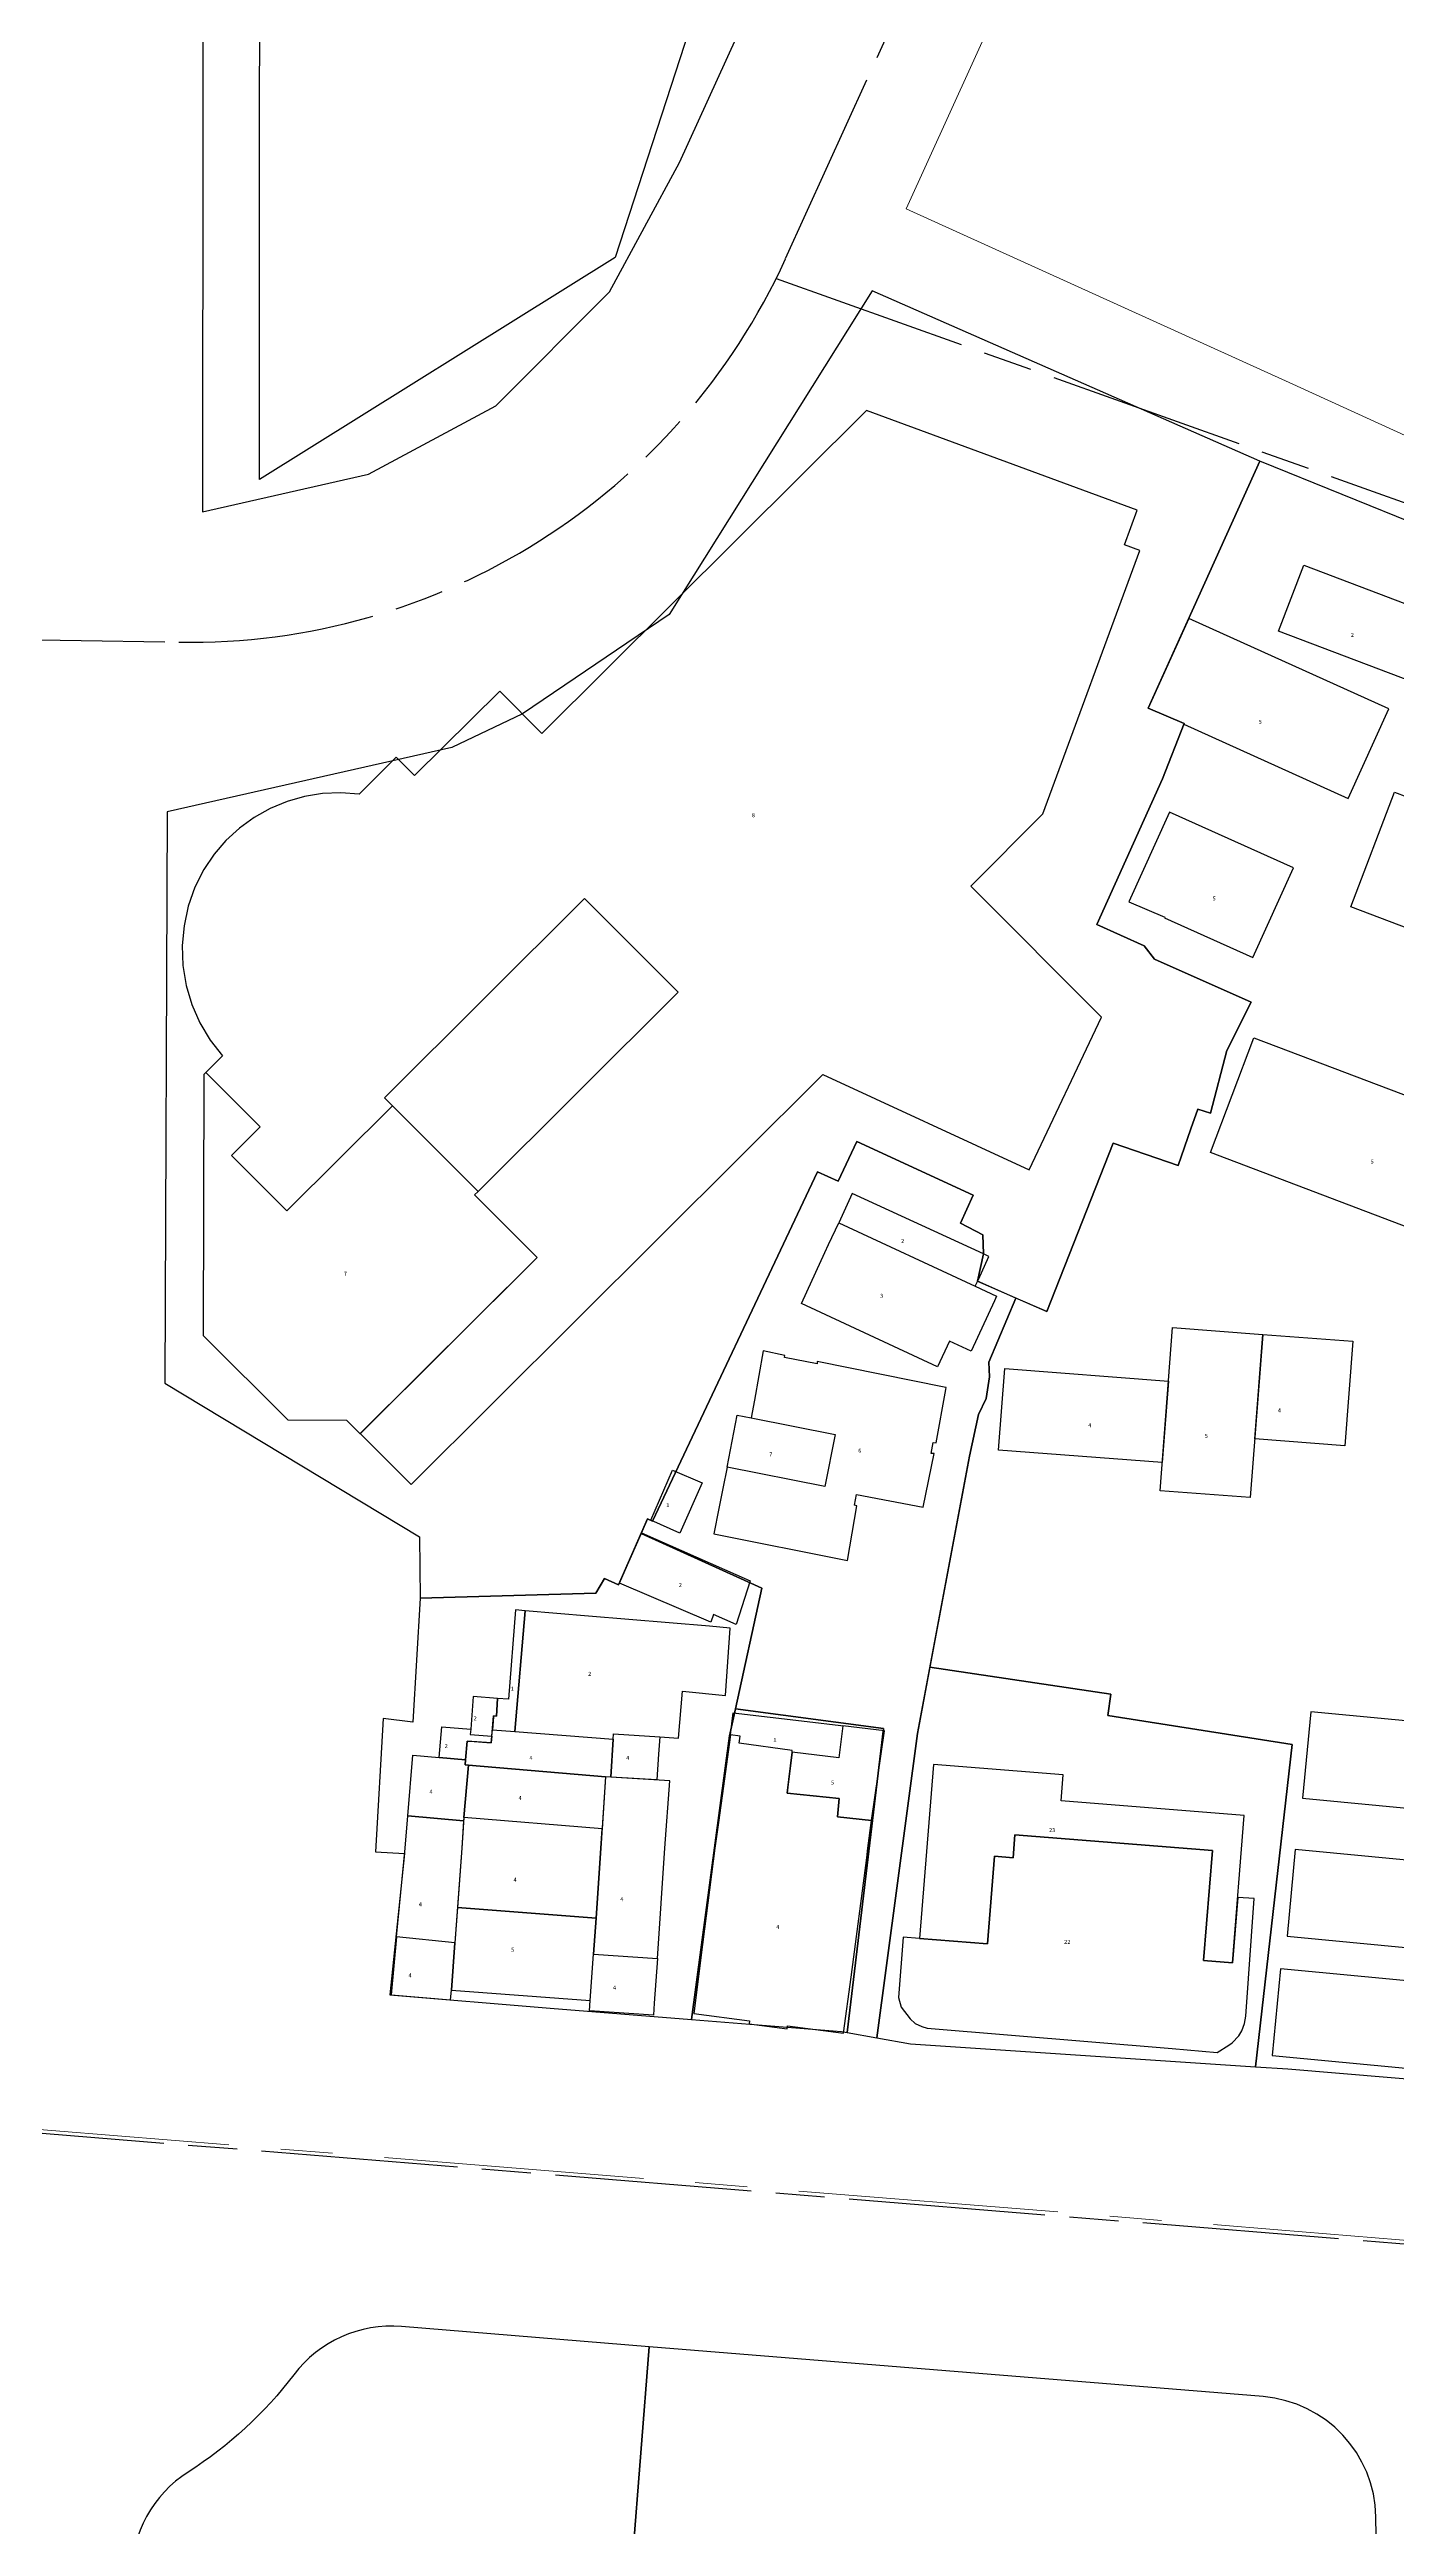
# Model space of a CAD drawing. Header units: millimetres. Extents: x 125232 to 134072, y 142885 to 152835.
# Drawn here: x 129596.7 to 129761.2, y 146667.1 to 146969.7 of the extents above; entities that cross this region are included whole.
import ezdxf
from ezdxf.enums import TextEntityAlignment as Align

# ---------------------------------------------------------------- set-up
doc = ezdxf.new("R2010")
doc.units = ezdxf.units.MM
doc.linetypes.add('ACAD_ISO08W100', pattern=[36, 24, -3, 6, -3])
doc.linetypes.add('CENTER', pattern=[50.8, 31.75, -6.35, 6.35, -6.35])
for name, color, linetype in [('buildings', 7, 'Continuous'), ('commerce', 10, 'Continuous'), ('commerce & office', 242, 'Continuous'), ('layers', 7, 'Continuous'), ('residence-bad', 41, 'Continuous'), ('老城北中心线', 7, 'ACAD_ISO08W100')]:
    doc.layers.add(name, color=color, linetype=linetype)
doc.layers.add('parking', color=8, linetype='Continuous', lineweight=0)
doc.layers.add('super block', color=6, linetype='CENTER', lineweight=0)
doc.styles.add('层数', font='', dxfattribs={"height": 2})
doc.styles.get('层数').set_extended_font_data('FangSong_GB2312')

msp = doc.modelspace()

# ---------------------------------------------------------------- linework, layer by layer
at = {"layer": 'buildings', "linetype": 'Continuous', "flags": 128}
for points in [[(129622.4, 147119.27), (129668.88, 147106.79), (129652.13, 147044.36), (129694.6, 147032.96), (129665.77, 146944.35), (129622.31, 146917.22)], [(129718.01, 146876.35), (129729.89, 146908.53), (129728, 146909.23), (129729.56, 146913.45), (129696.49, 146925.65), (129656.81, 146886.19), (129651.67, 146891.36), (129641.28, 146881.04), (129639.04, 146883.3), (129634.49, 146878.78), (129632.27, 146878.94), (129630.04, 146878.84), (129627.84, 146878.49), (129625.69, 146877.88), (129623.63, 146877.02), (129621.68, 146875.93), (129619.88, 146874.62), (129618.23, 146873.11), (129616.78, 146871.42), (129615.53, 146869.57), (129614.44, 146867.39), (129613.63, 146865.08), (129613.11, 146862.69), (129612.89, 146860.26), (129612.98, 146857.82), (129613.37, 146855.41), (129614.06, 146853.06), (129615.04, 146850.82), (129616.29, 146848.72), (129617.79, 146846.8), (129615.77, 146844.77), (129622.4, 146838.14), (129618.89, 146834.64), (129625.67, 146827.85), (129638.57, 146840.7), (129637.61, 146841.65), (129662.05, 146866), (129673.47, 146854.57), (129649.03, 146830.22), (129648.6, 146829.8), (129656.23, 146822.16), (129634.63, 146800.64), (129640.85, 146794.41), (129691.13, 146844.5), (129716.37, 146832.86), (129725.17, 146851.52), (129709.24, 146867.54), (129718.01, 146876.35)], [(129735.84, 146900.23), (129730.9, 146889.27), (129735.27, 146887.38), (129735.25, 146887.31), (129755.34, 146878.24), (129760.28, 146889.2)], [(129733.49, 146876.58), (129728.54, 146865.62), (129732.92, 146863.72), (129732.89, 146863.65), (129743.68, 146858.81), (129748.63, 146869.77)], [(129656.23, 146822.16), (129648.6, 146829.8), (129649.03, 146830.22), (129638.57, 146840.7), (129625.67, 146827.85), (129618.89, 146834.64), (129622.4, 146838.14), (129615.77, 146844.77), (129615.51, 146844.51), (129615.44, 146812.63), (129625.79, 146802.32), (129632.97, 146802.29), (129634.63, 146800.63)], [(129693.08, 146826.39), (129709.76, 146818.65), (129710.15, 146819.49), (129711.44, 146822.28), (129710.76, 146822.6), (129694.74, 146829.99)], [(129693.08, 146826.39), (129709.76, 146818.65), (129712.38, 146817.43), (129712.13, 146816.88), (129709.27, 146810.72), (129706.61, 146811.95), (129705.15, 146808.82), (129688.54, 146816.54), (129689.19, 146817.97), (129691.4, 146822.76), (129691.85, 146823.76)], [(129679.44, 146796.55), (129678.92, 146793.92), (129678.44, 146791.51), (129677.83, 146788.4), (129694.15, 146785.16), (129695.3, 146791.84), (129695, 146791.9), (129695.25, 146793.21), (129703.42, 146791.67), (129704.74, 146798.2), (129704.38, 146798.2), (129704.63, 146799.56), (129704.99, 146799.5), (129706.19, 146806.03), (129706.23, 146806.28), (129705.96, 146806.33), (129690.46, 146809.46), (129690.45, 146809.16), (129686.46, 146809.96), (129686.52, 146810.2), (129683.84, 146810.75), (129682.81, 146804.74), (129682.38, 146802.58), (129692.66, 146800.55), (129691.4, 146794.18)], [(129680.7, 146802.91), (129682.38, 146802.58), (129692.66, 146800.55), (129691.4, 146794.18), (129679.44, 146796.55)], [(129672.8, 146796.18), (129676.4, 146794.65), (129673.69, 146788.5), (129670.12, 146790.06)], [(129669.01, 146788.51), (129682.27, 146782.64), (129680.57, 146777.32), (129677.8, 146778.54), (129677.47, 146777.59), (129666.3, 146782.39)], [(129650.78, 146764.47), (129653.54, 146764.25), (129654.79, 146779.01), (129653.59, 146779.12), (129652.73, 146768.21), (129651.42, 146768.3), (129651.28, 146766.13), (129650.92, 146766.18), (129650.91, 146766.04)], [(129665.58, 146763.97), (129671.22, 146763.59), (129673.52, 146763.44), (129673.99, 146769.16), (129679.26, 146768.65), (129679.84, 146776.89), (129677.32, 146777.1), (129662.51, 146778.35), (129654.79, 146779.01), (129653.54, 146764.25), (129665.53, 146763.3)], [(129648.43, 146768.52), (129648.13, 146764.53), (129648.08, 146763.87), (129650.71, 146763.68), (129650.92, 146766.18), (129651.28, 146766.13), (129651.42, 146768.3)], [(129681.04, 146763.7), (129679.86, 146763.83), (129680.19, 146766.53), (129689.25, 146765.47), (129693.36, 146764.99), (129693.6, 146764.96), (129693.09, 146761.02), (129687.38, 146761.71), (129687.4, 146761.92), (129680.94, 146762.81)], [(129644.27, 146761.07), (129644.62, 146764.8), (129648.13, 146764.53), (129648.08, 146763.87), (129650.71, 146763.68), (129650.63, 146762.85), (129647.69, 146763.08), (129647.49, 146760.77)], [(129650.78, 146764.47), (129653.54, 146764.25), (129665.53, 146763.3), (129665.24, 146758.67), (129664.61, 146758.73), (129647.88, 146760.15), (129647.44, 146760.19), (129647.49, 146760.77), (129647.69, 146763.08), (129648.02, 146763.05), (129650.63, 146762.85), (129650.71, 146763.68)], [(129665.24, 146758.67), (129665.53, 146763.3), (129665.58, 146763.97), (129671.22, 146763.59), (129671.08, 146761.49), (129670.87, 146758.33)], [(129696.52, 146748.82), (129696.66, 146750), (129697.1, 146753.38), (129692.92, 146753.83), (129693.15, 146756.05), (129686.78, 146756.72), (129687.38, 146761.71), (129687.4, 146761.92), (129680.94, 146762.81), (129681.04, 146763.7), (129679.86, 146763.83), (129679.12, 146758.48), (129678.4, 146753.13), (129677.97, 146750), (129676.23, 146736.64), (129675.46, 146730.4), (129675.39, 146729.8), (129682.18, 146728.91), (129682.15, 146728.55), (129686.79, 146727.93), (129686.84, 146728.3), (129693.69, 146727.39), (129694.62, 146734.23)], [(129686.77, 146756.73), (129693.15, 146756.05), (129692.92, 146753.83), (129697.1, 146753.38), (129698.67, 146764.34), (129693.6, 146764.96), (129693.09, 146761.02), (129687.38, 146761.71), (129686.86, 146757.44)], [(129647.28, 146753.73), (129647.25, 146753.32), (129640.46, 146753.96), (129641.08, 146761.37), (129644.27, 146761.07), (129647.49, 146760.77), (129647.44, 146760.19), (129647.88, 146760.15)], [(129647.88, 146760.15), (129664.61, 146758.73), (129664.18, 146752.36), (129647.28, 146753.73)], [(129702.96, 146738.96), (129711.27, 146738.3), (129712.12, 146749.01), (129714.38, 146748.83), (129714.61, 146751.63), (129738.73, 146749.71), (129737.65, 146736.27), (129741.2, 146735.98), (129742.63, 146753.98), (129720.26, 146755.77), (129720.52, 146758.97), (129704.66, 146760.23), (129702.96, 146738.96)], [(129663.45, 146741.46), (129663.11, 146737.04), (129670.93, 146736.51), (129671.85, 146750), (129672.45, 146758.24), (129665.24, 146758.67), (129664.61, 146758.73), (129664.03, 146750), (129663.45, 146741.46)], [(129639.08, 146739.15), (129640.13, 146750), (129640.46, 146753.96), (129647.25, 146753.32), (129647.03, 146750), (129646.21, 146738.45), (129639.08, 146739.15)], [(129647.03, 146750), (129646.53, 146742.76), (129663.45, 146741.46), (129664.03, 146750), (129664.18, 146752.36), (129647.28, 146753.73), (129647.03, 146750)], [(129701.81, 146729.13), (129702.43, 146728.59), (129703.22, 146728.21), (129703.89, 146728), (129733.81, 146725.52), (129739.33, 146725.05), (129740.74, 146725.91), (129741.13, 146726.2), (129741.95, 146727.06), (129742.33, 146727.68), (129742.65, 146728.58), (129742.8, 146729.48), (129743.82, 146743.84), (129741.83, 146743.96), (129741.2, 146735.98), (129737.65, 146736.27), (129738.73, 146749.71), (129714.61, 146751.63), (129714.38, 146748.83), (129712.12, 146749.01), (129711.27, 146738.3), (129702.96, 146738.96), (129700.95, 146739.12), (129700.38, 146731.74), (129700.73, 146730.56), (129701.81, 146729.13)], [(129646.53, 146742.76), (129646.21, 146738.45), (129645.77, 146732.65), (129662.73, 146731.39), (129663.11, 146737.04), (129663.45, 146741.46), (129646.53, 146742.76)], [(129646.21, 146738.45), (129639.08, 146739.15), (129638.4, 146732.08), (129645.68, 146731.47), (129645.77, 146732.65)], [(129663.11, 146737.04), (129670.93, 146736.51), (129670.56, 146731.04), (129670.46, 146729.58), (129662.65, 146730.11), (129662.73, 146731.39)]]:
    msp.add_lwpolyline(points, close=True, dxfattribs=at)
for points in [[(129767.14, 146890.97), (129746.83, 146898.67), (129749.89, 146906.73), (129770.2, 146899.03), (129767.14, 146890.97)], [(129785.8, 146853.57), (129755.65, 146865), (129760.97, 146879.02), (129791.11, 146867.6), (129785.8, 146853.57)], [(129774.4, 146821.36), (129738.49, 146834.98), (129743.81, 146849), (129779.72, 146835.39), (129774.4, 146821.36)], [(129732.34, 146793.67), (129733.87, 146813.62), (129744.88, 146812.77), (129743.36, 146792.83), (129732.34, 146793.67)], [(129743.9, 146799.99), (129744.88, 146812.77), (129755.9, 146811.93), (129754.92, 146799.14), (129743.9, 146799.99)], [(129712.6, 146798.63), (129713.36, 146808.6), (129733.37, 146807.07), (129732.6, 146797.1), (129712.6, 146798.63)], [(129794.84, 146751.79), (129795.85, 146762.37), (129750.75, 146766.67), (129749.74, 146756.09), (129794.84, 146751.79)], [(129792.95, 146734.94), (129793.96, 146745.52), (129748.86, 146749.82), (129747.85, 146739.24), (129792.95, 146734.94)], [(129791.14, 146720.38), (129792.15, 146730.96), (129747.05, 146735.26), (129746.04, 146724.68), (129791.14, 146720.38)]]:
    msp.add_lwpolyline(points, dxfattribs=at)
at = {"layer": 'commerce'}
msp.add_lwpolyline([(129731.12, 147082.3, 0.464808), (129722.53, 147100.39), (129623.45, 147126.47), (129615.54, 147110.84), (129615.36, 146913.27), (129635.66, 146917.86), (129651.18, 146926.19), (129665.07, 146940.15), (129673.62, 146955.92), (129691.13, 146994.39), (129699.04, 147011.79)], format="xyb", close=True, dxfattribs=at)
for points in [[(129732.62, 146880.65), (129735.27, 146887.38), (129730.9, 146889.27), (129744.52, 146919.45), (129697.18, 146940.25), (129672.39, 146900.71), (129654.45, 146888.57), (129645.82, 146884.47), (129611.06, 146876.59), (129610.75, 146806.82), (129641.87, 146788.04), (129641.96, 146780.52), (129663.43, 146781.14), (129664.47, 146782.93), (129666.19, 146782.16), (129669.73, 146790.23), (129670.35, 146789.96), (129690.51, 146832.61), (129693.03, 146831.47), (129695.29, 146836.34), (129709.53, 146829.77), (129707.96, 146826.37), (129710.69, 146824.92), (129710.76, 146822.6), (129710.04, 146819.26), (129718.49, 146815.56), (129726.61, 146836.11), (129734.57, 146833.4), (129736.11, 146837.86), (129736.95, 146840.29), (129738.52, 146839.8), (129740.48, 146847.43), (129743.47, 146853.37), (129731.68, 146858.6), (129730.38, 146860.23), (129724.6, 146862.86)], [(129679.76, 146763.74), (129680.48, 146767.02), (129683.69, 146781.76), (129668.94, 146788.43), (129666.19, 146782.16), (129664.47, 146782.93), (129663.43, 146781.14), (129641.96, 146780.52), (129641.06, 146765.37), (129637.44, 146765.84), (129636.5, 146749.56), (129640.04, 146749.33), (129638.25, 146732.08), (129657.84, 146730.43), (129675.11, 146729.05)], [(129698.54, 146764.63), (129680.48, 146767.02), (129679.76, 146763.74), (129675.11, 146729.05), (129693.44, 146727.59), (129694.1, 146727.48)]]:
    msp.add_lwpolyline(points, close=True, dxfattribs=at)
at = {"layer": 'commerce & office'}
for points in [[(129710.18, 146802.98), (129711.09, 146804.95), (129711.51, 146807.59), (129711.41, 146809.39), (129714.72, 146817.21), (129710.04, 146819.26), (129710.76, 146822.6), (129710.69, 146824.92), (129707.96, 146826.37), (129709.53, 146829.77), (129695.29, 146836.34), (129693.03, 146831.47), (129690.51, 146832.61), (129670.35, 146789.96), (129669.73, 146790.23), (129668.94, 146788.43), (129683.69, 146781.76), (129680.48, 146767.02), (129698.54, 146764.63), (129694.1, 146727.48), (129697.75, 146726.83), (129702.69, 146764.02), (129709.06, 146797.9)], [(129748.47, 146762.66), (129725.96, 146766.19), (129726.33, 146768.83), (129704.21, 146772.13), (129702.69, 146764.02), (129697.75, 146726.83), (129701.86, 146726.1), (129744, 146723.28)]]:
    msp.add_lwpolyline(points, close=True, dxfattribs=at)
for points in [[(129606.69, 146661.15), (129606.65, 146558.75, 0.000086), (129606.65, 146558.75, 0.287857), (129613.44, 146547.94), (129688.89, 146511.53, 0.415468), (129702.26, 146516.22), (129751.15, 146618.64, 0.027797), (129754.53, 146626.86), (129699.88, 146631.08), (129683.6, 146647.86), (129681.59, 146648.15), (129676.64, 146648.85), (129671.32, 146649.6), (129666.86, 146650.23), (129669.92, 146689.09), (129639.68, 146691.55, 0.255924), (129626.52, 146685.67, -0.088414), (129613.62, 146673.78, 0.255922)], [(129758.71, 146668.29, 0.385745), (129744.93, 146682.99), (129669.92, 146689.09), (129666.86, 146650.23), (129671.32, 146649.6), (129676.64, 146648.85), (129681.59, 146648.15), (129683.6, 146647.86), (129699.88, 146631.08), (129754.53, 146626.86, 0.088034), (129758.95, 146654.46)]]:
    msp.add_lwpolyline(points, format="xyb", close=True, dxfattribs=at)
at = {"layer": 'parking'}
msp.add_lwpolyline([(129783.12, 147021.19), (129741.84, 147039.36), (129701.33, 146950.29), (129748.13, 146929.07), (129778.33, 146915.25), (129787.87, 146938.97), (129791.7, 146937.48), (129804.86, 146968.13), (129766.28, 146980.9)], close=True, dxfattribs=at)
at = {"layer": 'residence-bad'}
msp.add_lwpolyline([(129804.86, 146895), (129744.52, 146919.45), (129730.9, 146889.27), (129735.27, 146887.38), (129732.62, 146880.65), (129724.6, 146862.86), (129730.38, 146860.23), (129731.68, 146858.6), (129743.47, 146853.37), (129740.48, 146847.43), (129738.52, 146839.8), (129736.95, 146840.29), (129736.11, 146837.86), (129734.57, 146833.4), (129726.61, 146836.11), (129718.49, 146815.56), (129714.72, 146817.21), (129711.41, 146809.39), (129711.51, 146807.59), (129711.09, 146804.95), (129710.18, 146802.98), (129709.06, 146797.9), (129704.21, 146772.13), (129726.33, 146768.83), (129725.96, 146766.19), (129748.47, 146762.66), (129744, 146723.28), (129747.93, 146723.02), (129792.13, 146719.32)], dxfattribs=at)
at = {"layer": 'super block'}
msp.add_lwpolyline([(129994.38, 146978.27), (130005.05, 147042.65), (129749.5, 147122.37), (129586.89, 147164.78), (129586.95, 146716.3), (129746.71, 146703.38), (129960.27, 146685.9), (129977.61, 146847.73)], close=True, dxfattribs=at)
at = {"layer": '老城北中心线', "linetype": 'ACAD_ISO08W100', "lineweight": 25}
for p, q in [((129686.59, 146944.19), (129765.99, 147118.66)), ((129685.44, 146941.77), (129841.01, 146886.25)), ((129586.75, 146897.75), (129612.47, 146897.33)), ((129586.71, 146715.92), (131009.92, 146600.14))]:
    msp.add_line(p, q, dxfattribs=at)
msp.add_arc((129613.77, 146977.32), 80, 269.0687, 335.5314, dxfattribs=at)

# ---------------------------------------------------------------- texts
at = {"layer": 'layers', "linetype": 'Continuous', "style": '层数'}
for s, p in [('2', (129755.64, 146897.98)), ('5', (129744.39, 146887.36)), ('5', (129738.75, 146865.78)), ('5', (129758.06, 146833.64)), ('2', (129700.7, 146823.93)), ('3', (129698.15, 146817.24)), ('4', (129746.72, 146803.23)), ('4', (129723.56, 146801.42)), ('5', (129737.8, 146800.12)), ('7', (129684.6, 146797.86)), ('6', (129695.46, 146798.31)), ('1', (129672.01, 146791.66, 13.86)), ('2', (129673.55, 146781.9)), ('1', (129653.02, 146769.23)), ('2', (129662.46, 146771.05)), ('2', (129648.48, 146765.62)), ('1', (129685.1, 146762.99)), ('2', (129644.95, 146762.24)), ('4', (129655.29, 146760.79)), ('4', (129667.12, 146760.79)), ('4', (129643.08, 146756.64)), ('5', (129692.14, 146757.76)), ('4', (129653.97, 146755.89)), ('23', (129718.77, 146751.96)), ('4', (129653.36, 146745.91)), ('4', (129641.78, 146742.89)), ('4', (129666.4, 146743.52)), ('4', (129685.44, 146740.13)), ('5', (129653.07, 146737.35)), ('22', (129720.61, 146738.3)), ('4', (129640.52, 146734.2)), ('4', (129665.51, 146732.71))]:
    msp.add_text(s, height=0.5, dxfattribs=at).set_placement(p)
for s, p in [('8', (129682.66, 146876.19)), ('7', (129632.83, 146820.18))]:
    msp.add_text(s, height=0.5, dxfattribs=at).set_placement(p, align=Align.MIDDLE)

doc.saveas('drawing.dxf')
